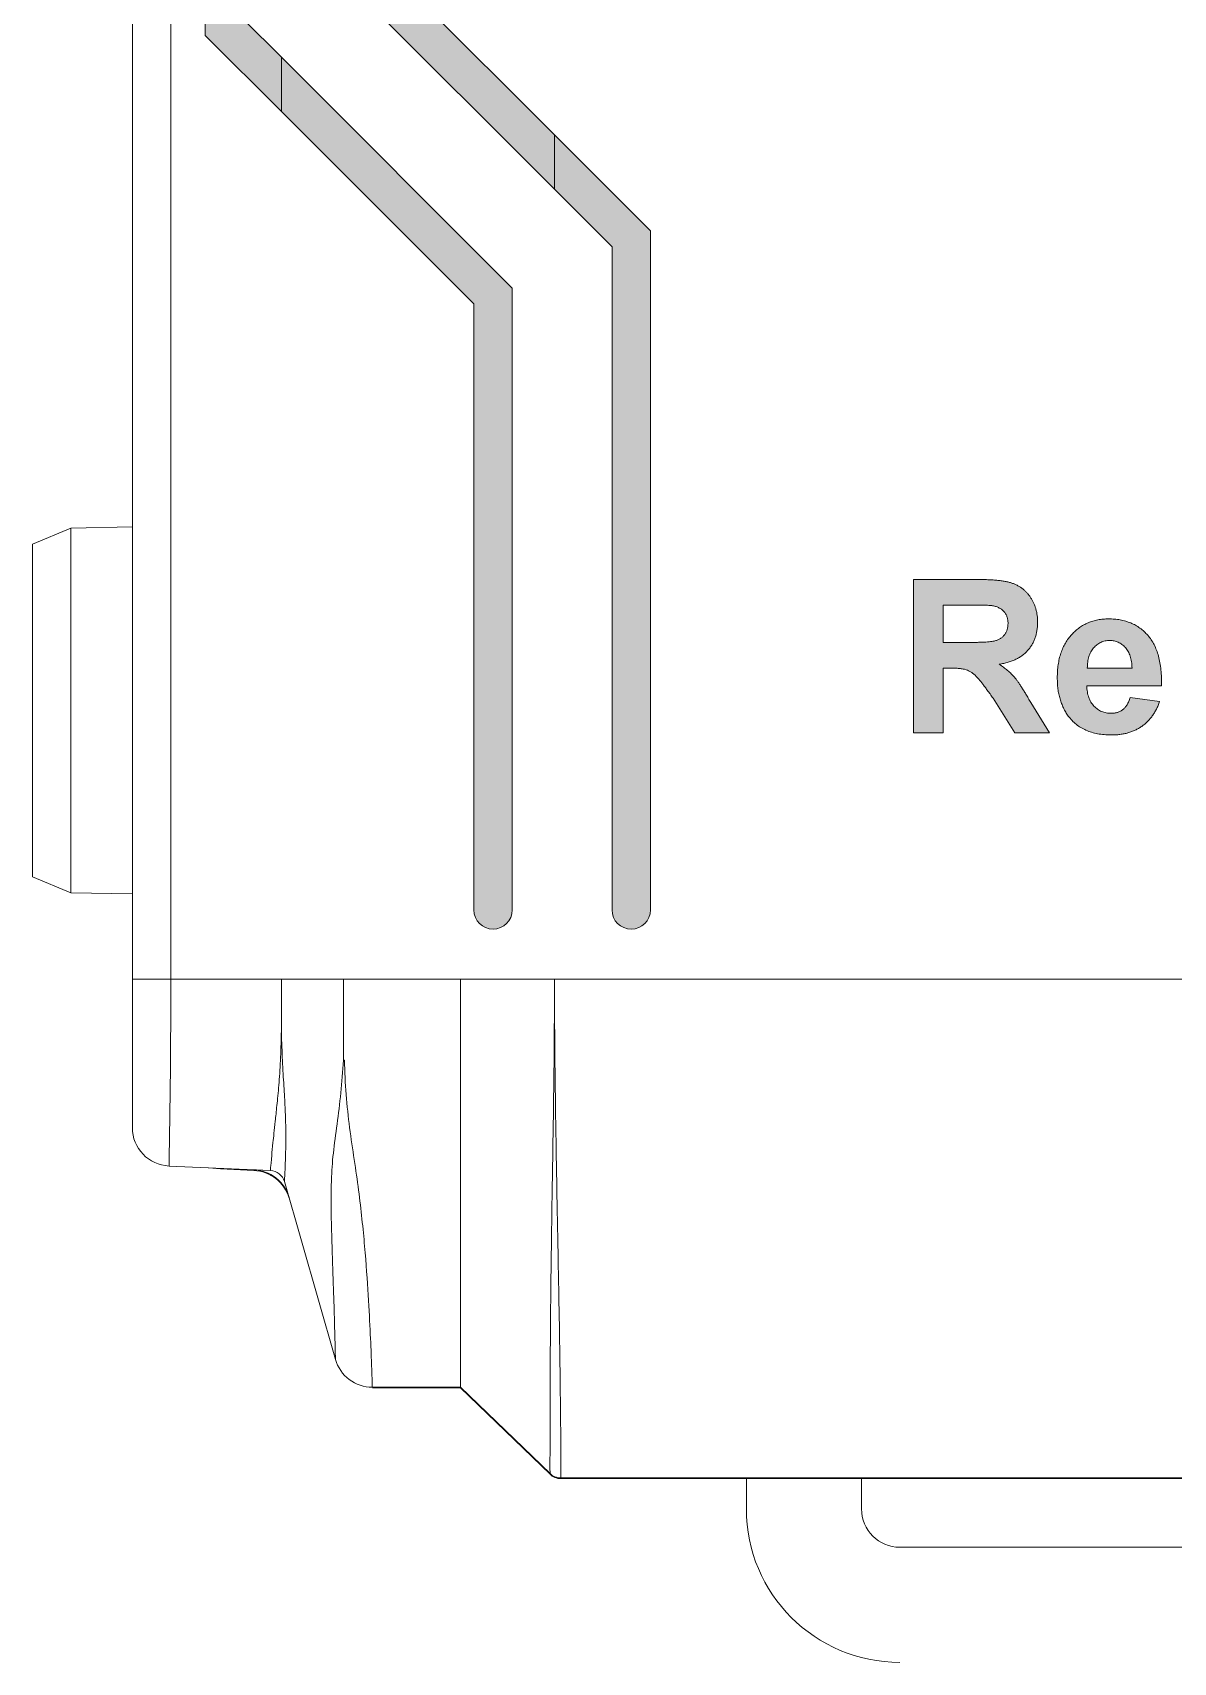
# Model space of a CAD drawing. Extents: x 222 to 1672, y 144 to 807.
# Drawn here: x 921.63 to 936.49, y 371.67 to 392.91 of the extents above; entities that cross this region are included whole.
import ezdxf

# ---------------------------------------------------------------- set-up
doc = ezdxf.new("R2010")
doc.units = 0
doc.header["$LTSCALE"] = 2
doc.header["$MEASUREMENT"] = 0
doc.layers.get('0').update_dxf_attribs({"linetype": 'CONTINUOUS'})
doc.layers.add('DIM', color=7, linetype='CONTINUOUS')

msp = doc.modelspace()

# ---------------------------------------------------------------- hatches: boundary and pattern name
at = {"lineweight": 5}
h = msp.add_hatch(color=256, dxfattribs=at)
edge = h.paths.add_edge_path(flags=0)
edge.add_spline(control_points=[(934.22363, 384.67901), (934.24385, 384.68248), (934.28335, 384.68926), (934.34015, 384.70367), (934.39323, 384.72137), (934.44236, 384.74241), (934.48774, 384.76702), (934.52907, 384.79509), (934.56659, 384.82644), (934.60003, 384.86119), (934.62955, 384.89865), (934.65511, 384.93883), (934.67654, 384.98134), (934.695, 385.02603), (934.70843, 385.07354), (934.71785, 385.1233), (934.72419, 385.17537), (934.72488, 385.21091), (934.72523, 385.22909)], knot_values=[0, 0, 0, 0, 0.07469781, 0.14595107, 0.21316705, 0.27831142, 0.34034359, 0.40091697, 0.4599555, 0.51808948, 0.57627837, 0.63335481, 0.69121753, 0.7494755, 0.80920523, 0.87063763, 0.93380547, 1, 1, 1, 1], weights=[1, 1, 1, 1, 1, 1, 1, 1, 1, 1, 1, 1, 1, 1, 1, 1, 1, 1, 1], degree=3, periodic=0)
edge.add_spline(control_points=[(934.72523, 385.22909), (934.72504, 385.24352), (934.72466, 385.27191), (934.72048, 385.31394), (934.71377, 385.35479), (934.7041, 385.39439), (934.692, 385.43282), (934.67735, 385.47002), (934.65935, 385.50581), (934.63965, 385.54057), (934.61729, 385.57317), (934.59311, 385.60349), (934.56713, 385.63125), (934.53889, 385.65606), (934.50917, 385.67857), (934.47784, 385.69881), (934.44443, 385.71609), (934.40856, 385.7306), (934.36922, 385.74328), (934.32512, 385.75387), (934.27564, 385.76301), (934.22084, 385.77063), (934.16051, 385.77588), (934.09495, 385.78051), (934.02385, 385.78271), (933.9747, 385.78302), (933.94919, 385.78317)], knot_values=[0, 0, 0, 0, 0.03949592, 0.07768972, 0.11549137, 0.15273028, 0.18914914, 0.22573822, 0.2620321, 0.29871421, 0.33501361, 0.37012469, 0.40477796, 0.43896143, 0.4728859, 0.50675517, 0.54092691, 0.57568415, 0.61256245, 0.65396789, 0.69971137, 0.75027271, 0.80534532, 0.86543219, 0.93017383, 1, 1, 1, 1], weights=[1, 1, 1, 1, 1, 1, 1, 1, 1, 1, 1, 1, 1, 1, 1, 1, 1, 1, 1, 1, 1, 1, 1, 1, 1, 1, 1], degree=3, periodic=0)
edge.add_line((933.94919, 385.78317), (933.10984, 385.78317))
edge.add_line((933.10984, 385.78317), (933.10984, 383.78317))
edge.add_line((933.10984, 383.78317), (933.49446, 383.78317))
edge.add_line((933.49446, 383.78317), (933.49446, 384.62933))
edge.add_line((933.49446, 384.62933), (933.5806, 384.62933))
edge.add_spline(control_points=[(933.5806, 384.62933), (933.60331, 384.62923), (933.64545, 384.62905), (933.70375, 384.62447), (933.75236, 384.61829), (933.79276, 384.60851), (933.82788, 384.5947), (933.86012, 384.57578), (933.8923, 384.55347), (933.91779, 384.5297), (933.93988, 384.50672), (933.95935, 384.48348), (933.98276, 384.45555), (934.00887, 384.42199), (934.03832, 384.38321), (934.07106, 384.33928), (934.1071, 384.29), (934.13204, 384.25528), (934.1451, 384.2371)], knot_values=[0, 0, 0, 0, 0.09290491, 0.17236265, 0.23912814, 0.29319832, 0.34200386, 0.39290258, 0.44581457, 0.50190394, 0.53514103, 0.57621308, 0.62588572, 0.68425751, 0.75015653, 0.8251249, 0.90840426, 1, 1, 1, 1], weights=[1, 1, 1, 1, 1, 1, 1, 1, 1, 1, 1, 1, 1, 1, 1, 1, 1, 1, 1], degree=3, periodic=0)
edge.add_line((934.1451, 384.2371), (934.42956, 383.78317))
edge.add_line((934.42956, 383.78317), (934.87907, 383.78317))
edge.add_line((934.87907, 383.78317), (934.63669, 384.17901))
edge.add_spline(control_points=[(934.63669, 384.17901), (934.62592, 384.198), (934.60516, 384.23465), (934.57426, 384.28712), (934.54524, 384.33521), (934.51729, 384.37848), (934.49197, 384.41778), (934.46802, 384.45233), (934.44532, 384.48197), (934.41827, 384.51659), (934.38173, 384.55509), (934.33444, 384.599), (934.28144, 384.6407), (934.24318, 384.66605), (934.22363, 384.67901)], knot_values=[0, 0, 0, 0, 0.09973573, 0.19244088, 0.2781337, 0.35632251, 0.42773138, 0.49170623, 0.54832284, 0.59824945, 0.69235725, 0.79036126, 0.89288495, 1, 1, 1, 1], weights=[1, 1, 1, 1, 1, 1, 1, 1, 1, 1, 1, 1, 1, 1, 1], degree=3, periodic=0)
edge = h.paths.add_edge_path(flags=0)
edge.add_spline(control_points=[(934.12707, 385.44343), (934.14322, 385.4403), (934.17411, 385.4343), (934.21698, 385.4181), (934.25397, 385.39625), (934.28542, 385.36924), (934.31026, 385.33663), (934.32816, 385.29903), (934.33863, 385.25662), (934.33994, 385.22688), (934.34061, 385.21146)], knot_values=[0, 0, 0, 0, 0.14164282, 0.27103414, 0.39288829, 0.51042719, 0.62627856, 0.74371588, 0.86716479, 1, 1, 1, 1], weights=[1, 1, 1, 1, 1, 1, 1, 1, 1, 1, 1], degree=3, periodic=0)
edge.add_spline(control_points=[(934.34061, 385.21146), (934.34002, 385.19768), (934.33886, 385.17097), (934.33162, 385.13245), (934.31756, 385.09798), (934.29901, 385.06704), (934.27564, 385.04015), (934.24798, 385.0172), (934.21587, 384.99947), (934.1857, 384.98704), (934.15626, 384.9799), (934.12678, 384.97531), (934.09041, 384.97143), (934.04683, 384.96844), (933.99623, 384.96542), (933.93837, 384.96422), (933.87361, 384.96281), (933.82806, 384.96271), (933.80415, 384.96266)], knot_values=[0, 0, 0, 0, 0.06120831, 0.11864809, 0.17292566, 0.22559599, 0.27813602, 0.33036401, 0.38426791, 0.44041723, 0.47464078, 0.51850245, 0.57278003, 0.63698734, 0.71239837, 0.79780714, 0.89387143, 1, 1, 1, 1], weights=[1, 1, 1, 1, 1, 1, 1, 1, 1, 1, 1, 1, 1, 1, 1, 1, 1, 1, 1], degree=3, periodic=0)
edge.add_line((933.80415, 384.96266), (933.49446, 384.96266))
edge.add_line((933.49446, 384.96266), (933.49446, 385.44984))
edge.add_line((933.49446, 385.44984), (933.82138, 385.44984))
edge.add_spline(control_points=[(933.82138, 385.44984), (933.84155, 385.44989), (933.87974, 385.44997), (933.93383, 385.4494), (933.98164, 385.44922), (934.02304, 385.44823), (934.05817, 385.44767), (934.08674, 385.4463), (934.10908, 385.44541), (934.12173, 385.44402), (934.12707, 385.44343)], knot_values=[0, 0, 0, 0, 0.19780091, 0.37464764, 0.53053598, 0.66679491, 0.78078978, 0.87518728, 0.94734107, 1, 1, 1, 1], weights=[1, 1, 1, 1, 1, 1, 1, 1, 1, 1, 1], degree=3, periodic=0)
h = msp.add_hatch(color=256, dxfattribs=at)
edge = h.paths.add_edge_path(flags=0)
edge.add_spline(control_points=[(935.12507, 384.00433), (935.14075, 383.98468), (935.1719, 383.94566), (935.22684, 383.89476), (935.28859, 383.85261), (935.35582, 383.81731), (935.42954, 383.79077), (935.50891, 383.77082), (935.59472, 383.75993), (935.65389, 383.75835), (935.68436, 383.75753)], knot_values=[0, 0, 0, 0, 0.11855345, 0.23541081, 0.35185437, 0.47054346, 0.59278609, 0.72074042, 0.85615133, 1, 1, 1, 1], weights=[1, 1, 1, 1, 1, 1, 1, 1, 1, 1, 1], degree=3, periodic=0)
edge.add_spline(control_points=[(935.68436, 383.75753), (935.70387, 383.75781), (935.74216, 383.75834), (935.79827, 383.76358), (935.85176, 383.77254), (935.90297, 383.78421), (935.95134, 383.80066), (935.99788, 383.81915), (936.04144, 383.84216), (936.08251, 383.86837), (936.12126, 383.89754), (936.15676, 383.93071), (936.19026, 383.96634), (936.22091, 384.00543), (936.24831, 384.04807), (936.27374, 384.09343), (936.29631, 384.14203), (936.30868, 384.1761), (936.31497, 384.19343)], knot_values=[0, 0, 0, 0, 0.07085537, 0.13906557, 0.20446445, 0.26777142, 0.32959631, 0.38986562, 0.44953842, 0.50821494, 0.56672275, 0.62543134, 0.68446973, 0.74425089, 0.80560961, 0.86837334, 0.93305575, 1, 1, 1, 1], weights=[1, 1, 1, 1, 1, 1, 1, 1, 1, 1, 1, 1, 1, 1, 1, 1, 1, 1, 1], degree=3, periodic=0)
edge.add_line((936.31497, 384.19343), (935.93036, 384.24471))
edge.add_spline(control_points=[(935.93036, 384.24471), (935.92493, 384.22785), (935.9146, 384.19572), (935.89284, 384.15253), (935.86751, 384.11637), (935.83779, 384.08769), (935.80407, 384.06625), (935.7673, 384.05015), (935.72642, 384.04152), (935.69816, 384.04024), (935.68356, 384.03958)], knot_values=[0, 0, 0, 0, 0.15230827, 0.29006147, 0.41445075, 0.53069339, 0.64291168, 0.75670224, 0.87438487, 1, 1, 1, 1], weights=[1, 1, 1, 1, 1, 1, 1, 1, 1, 1, 1], degree=3, periodic=0)
edge.add_spline(control_points=[(935.68356, 384.03958), (935.67259, 384.0399), (935.6511, 384.04052), (935.6196, 384.04514), (935.5894, 384.05209), (935.56072, 384.06293), (935.53302, 384.07576), (935.50724, 384.09264), (935.4827, 384.11194), (935.45945, 384.1339), (935.43821, 384.15864), (935.41984, 384.18602), (935.4039, 384.21559), (935.39136, 384.24772), (935.38082, 384.28212), (935.37277, 384.3188), (935.36811, 384.35799), (935.36688, 384.38479), (935.36625, 384.39856)], knot_values=[0, 0, 0, 0, 0.06125787, 0.12003426, 0.1775854, 0.23400319, 0.29107345, 0.34778652, 0.40570411, 0.46534559, 0.52620682, 0.58746469, 0.64922042, 0.71351154, 0.77983588, 0.85008597, 0.92301523, 1, 1, 1, 1], weights=[1, 1, 1, 1, 1, 1, 1, 1, 1, 1, 1, 1, 1, 1, 1, 1, 1, 1, 1], degree=3, periodic=0)
edge.add_line((935.36625, 384.39856), (936.34061, 384.39856))
edge.add_spline(control_points=[(936.34061, 384.39856), (936.34084, 384.43423), (936.34127, 384.50338), (936.33387, 384.60364), (936.32091, 384.69687), (936.30195, 384.78304), (936.27633, 384.86196), (936.24458, 384.93383), (936.20702, 384.99897), (936.16266, 385.05634), (936.11336, 385.10677), (936.05989, 385.15079), (936.00179, 385.18793), (935.93925, 385.21792), (935.87272, 385.24183), (935.80176, 385.25848), (935.7266, 385.26871), (935.67505, 385.2698), (935.64871, 385.27035)], knot_values=[0, 0, 0, 0, 0.08420879, 0.16325787, 0.23716248, 0.30633069, 0.3713571, 0.43277526, 0.49157225, 0.54847102, 0.60355787, 0.65779038, 0.71168251, 0.76598833, 0.82125275, 0.87831821, 0.93781895, 1, 1, 1, 1], weights=[1, 1, 1, 1, 1, 1, 1, 1, 1, 1, 1, 1, 1, 1, 1, 1, 1, 1, 1], degree=3, periodic=0)
edge.add_spline(control_points=[(935.64871, 385.27035), (935.62516, 385.26977), (935.57881, 385.26863), (935.51097, 385.25858), (935.44594, 385.24334), (935.38447, 385.22049), (935.32575, 385.19214), (935.27079, 385.15633), (935.21835, 385.11502), (935.16972, 385.06728), (935.12493, 385.01437), (935.08722, 384.95517), (935.05368, 384.89215), (935.02768, 384.82347), (935.00648, 384.75039), (934.99269, 384.67206), (934.98289, 384.58925), (934.98206, 384.53227), (934.98164, 384.50313)], knot_values=[0, 0, 0, 0, 0.06169022, 0.12145947, 0.17946419, 0.23651303, 0.29304481, 0.35005925, 0.40813473, 0.46780956, 0.5284676, 0.58945925, 0.6514795, 0.71533384, 0.78161143, 0.85070042, 0.92362773, 1, 1, 1, 1], weights=[1, 1, 1, 1, 1, 1, 1, 1, 1, 1, 1, 1, 1, 1, 1, 1, 1, 1, 1], degree=3, periodic=0)
edge.add_spline(control_points=[(934.98164, 384.50313), (934.98215, 384.47854), (934.98316, 384.43035), (934.98951, 384.35964), (935.00053, 384.29221), (935.01691, 384.22821), (935.03661, 384.16722), (935.06133, 384.10947), (935.09025, 384.05481), (935.11352, 384.02108), (935.12507, 384.00433)], knot_values=[0, 0, 0, 0, 0.13976509, 0.27393342, 0.40323654, 0.52770887, 0.64918866, 0.76721758, 0.88440111, 1, 1, 1, 1], weights=[1, 1, 1, 1, 1, 1, 1, 1, 1, 1, 1], degree=3, periodic=0)
edge = h.paths.add_edge_path(flags=0)
edge.add_spline(control_points=[(935.37307, 384.62933), (935.37327, 384.64283), (935.37368, 384.66907), (935.37746, 384.70734), (935.38308, 384.74365), (935.39265, 384.77751), (935.40355, 384.80971), (935.41818, 384.83921), (935.43497, 384.86682), (935.44821, 384.88346), (935.4548, 384.89175)], knot_values=[0, 0, 0, 0, 0.14414285, 0.28026978, 0.41042823, 0.5360437, 0.65560852, 0.77300057, 0.88701576, 1, 1, 1, 1], weights=[1, 1, 1, 1, 1, 1, 1, 1, 1, 1, 1], degree=3, periodic=0)
edge.add_spline(control_points=[(935.4548, 384.89175), (935.46187, 384.89937), (935.47577, 384.91436), (935.49884, 384.93414), (935.52323, 384.95101), (935.54903, 384.96477), (935.57624, 384.97522), (935.60481, 384.98294), (935.63495, 384.9873), (935.6555, 384.98796), (935.66593, 384.9883)], knot_values=[0, 0, 0, 0, 0.12992539, 0.25546154, 0.37915105, 0.50018492, 0.62021214, 0.74296224, 0.86956039, 1, 1, 1, 1], weights=[1, 1, 1, 1, 1, 1, 1, 1, 1, 1, 1], degree=3, periodic=0)
edge.add_spline(control_points=[(935.66593, 384.9883), (935.67569, 384.98793), (935.69489, 384.9872), (935.7233, 384.98329), (935.75052, 384.97595), (935.77666, 384.96604), (935.80138, 384.95289), (935.82525, 384.93721), (935.84782, 384.91841), (935.8694, 384.89703), (935.88882, 384.87267), (935.90621, 384.84579), (935.92065, 384.81596), (935.93302, 384.78384), (935.94264, 384.74879), (935.94984, 384.7113), (935.95405, 384.67108), (935.95534, 384.64349), (935.956, 384.62933)], knot_values=[0, 0, 0, 0, 0.05667449, 0.11148941, 0.16601854, 0.22000498, 0.27340383, 0.32822971, 0.38550015, 0.44360396, 0.5042581, 0.56597298, 0.62906969, 0.69630237, 0.76551692, 0.83970968, 0.91769727, 1, 1, 1, 1], weights=[1, 1, 1, 1, 1, 1, 1, 1, 1, 1, 1, 1, 1, 1, 1, 1, 1, 1, 1], degree=3, periodic=0)
edge.add_line((935.956, 384.62933), (935.37307, 384.62933))
at = {"layer": 'DIM', "lineweight": 5}
for points in [[(926.18036, 393.826), (926.18036, 463.32772), (928.43036, 465.57772), (928.43036, 466.28483), (925.68036, 463.53483), (925.68036, 393.61889), (928.43036, 390.86889), (928.43036, 391.576)], [(924.38036, 393.08042), (924.38036, 464.07331), (924.87225, 464.56521), (924.87225, 465.27231), (923.88036, 464.28042), (923.88036, 392.87331), (924.87225, 391.88141), (924.87225, 392.58852)]]:
    msp.add_hatch(color=256, dxfattribs=at).paths.add_polyline_path(points, flags=0)
h = msp.add_hatch(color=256, dxfattribs=at)
edge = h.paths.add_edge_path(flags=0)
edge.add_line((927.38036, 389.37331), (927.38036, 381.47686))
edge.add_arc((927.63036, 381.47686), 0.25, 180, 360)
edge.add_line((927.88036, 381.47686), (927.88036, 389.58042))
edge.add_line((927.88036, 389.58042), (924.87225, 392.58852))
edge.add_line((924.87225, 392.58852), (924.87225, 391.88141))
edge.add_line((924.87225, 391.88141), (927.38036, 389.37331))
h = msp.add_hatch(color=256, dxfattribs=at)
edge = h.paths.add_edge_path(flags=0)
edge.add_line((929.18036, 390.11889), (929.18036, 381.47686))
edge.add_arc((929.43036, 381.47686), 0.25, 180, 360)
edge.add_line((929.68036, 381.47686), (929.68036, 390.326))
edge.add_line((929.68036, 390.326), (928.43036, 391.576))
edge.add_line((928.43036, 391.576), (928.43036, 390.86889))
edge.add_line((928.43036, 390.86889), (929.18036, 390.11889))

# ---------------------------------------------------------------- linework, layer by layer
at = {"linetype": 'Continuous', "lineweight": 5}
for p, q in [((922.93036, 380.57686), (922.93036, 476.57686)), ((923.43036, 476.57686), (923.43036, 380.57686)), ((923.88036, 464.28042), (923.88036, 392.87331)), ((928.43036, 391.576), (926.18036, 393.826)), ((925.68036, 393.61889), (928.43036, 390.86889)), ((924.87225, 392.58852), (924.38036, 393.08041)), ((923.88036, 392.87331), (924.87225, 391.88141)), ((927.88036, 389.58042), (924.87225, 392.58852)), ((924.87225, 391.88141), (924.87225, 392.58852)), ((924.87225, 391.88141), (927.38036, 389.37331)), ((929.68036, 390.326), (928.43036, 391.576)), ((928.43036, 391.576), (928.43036, 390.86889)), ((928.43036, 390.86889), (929.18036, 390.11889)), ((929.68036, 381.47686), (929.68036, 390.326)), ((929.18036, 390.11889), (929.18036, 381.47686)), ((927.88036, 381.47686), (927.88036, 389.58042)), ((927.38036, 389.37331), (927.38036, 381.47686)), ((922.13028, 386.45417), (921.63036, 386.24545)), ((922.93036, 386.46814), (922.13028, 386.45417)), ((922.13028, 386.45417), (922.13028, 381.69955)), ((921.63036, 381.90828), (921.63036, 386.24545)), ((921.63036, 381.90828), (922.13028, 381.69955)), ((922.13028, 381.69955), (922.93036, 381.68559)), ((923.43036, 380.57686), (922.93036, 380.57686)), ((923.43036, 380.57686), (924.87225, 380.57686)), ((925.68036, 380.57686), (924.87225, 380.57686)), ((927.20658, 380.57686), (925.68036, 380.57686)), ((928.43036, 380.57686), (927.20658, 380.57686)), ((944.43036, 380.57686), (928.43036, 380.57686)), ((924.86886, 379.87629), (924.87225, 379.87627)), ((925.68036, 379.51797), (925.69599, 379.51788)), ((924.72841, 378.08312), (923.40855, 378.14075)), ((923.92773, 378.11808), (924.07801, 378.10199)), ((924.07801, 378.10199), (924.51265, 378.08302)), ((925.5765, 375.62084), (924.91194, 377.93844)), ((927.20658, 375.25866), (926.05713, 375.25866)), ((928.37223, 374.13299), (927.20658, 375.25866)), ((926.05713, 375.24913), (927.20658, 375.24913)), ((927.20658, 375.24913), (928.37223, 374.12347)), ((944.34955, 374.07686), (928.51116, 374.07686)), ((928.51116, 374.06733), (931.93036, 374.06733)), ((930.93036, 374.06733), (930.93036, 373.67256)), ((931.93036, 374.06733), (931.93036, 374.07686)), ((931.93036, 374.06733), (940.93036, 374.06733)), ((932.43036, 373.67256), (932.43036, 374.06733)), ((939.93036, 373.17256), (932.93036, 373.17256))]:
    msp.add_line(p, q, dxfattribs=at)
at = {"lineweight": 5}
for p, q in [((933.94919, 385.78317), (933.10984, 385.78317)), ((933.10984, 385.78317), (933.10984, 383.78317)), ((933.49446, 385.44984), (933.82138, 385.44984)), ((933.49446, 384.96266), (933.49446, 385.44984)), ((933.80415, 384.96266), (933.49446, 384.96266)), ((933.49446, 383.78317), (933.49446, 384.62933)), ((933.49446, 384.62933), (933.5806, 384.62933)), ((935.956, 384.62933), (935.37307, 384.62933)), ((935.36625, 384.39856), (936.34061, 384.39856)), ((934.1451, 384.2371), (934.42956, 383.78317)), ((934.87907, 383.78317), (934.63669, 384.17901)), ((936.31497, 384.19343), (935.93036, 384.24471)), ((933.10984, 383.78317), (933.49446, 383.78317)), ((934.42956, 383.78317), (934.87907, 383.78317))]:
    msp.add_line(p, q, dxfattribs=at)
at = {"linetype": 'Continuous', "lineweight": 5}
for centre, radius, start, end in [((927.63036, 381.47686), 0.25, 180, 0), ((929.43036, 381.47686), 0.25, 180, 0), ((923.43036, 378.64027), 0.5, 180, 267.5), ((924.49084, 377.58349), 0.5, 16, 87.5), ((928.51116, 374.26733), 0.2, 226, 270), ((932.93036, 373.67257), 2, 180, 270), ((932.93036, 373.67257), 0.5, 180, 270)]:
    msp.add_arc(centre, radius, start, end, dxfattribs=at)
at = {"lineweight": 5}
for points, knots in [([(933.94919, 385.78317), (933.9747, 385.78302), (934.02385, 385.78271), (934.09495, 385.78051), (934.16051, 385.77588), (934.22084, 385.77063), (934.27564, 385.76301), (934.32512, 385.75387), (934.36922, 385.74328), (934.40856, 385.7306), (934.44443, 385.71609), (934.47784, 385.69881), (934.50917, 385.67857), (934.53889, 385.65606), (934.56713, 385.63125), (934.59311, 385.60349), (934.61729, 385.57317), (934.63965, 385.54057), (934.65935, 385.50581), (934.67735, 385.47002), (934.692, 385.43282), (934.7041, 385.39439), (934.71377, 385.35479), (934.72048, 385.31394), (934.72466, 385.27191), (934.72504, 385.24352), (934.72523, 385.22909)], [0, 0, 0, 0, 0.06982617, 0.13456781, 0.19465468, 0.24972729, 0.30028863, 0.34603211, 0.38743755, 0.42431585, 0.45907309, 0.49324483, 0.5271141, 0.56103857, 0.59522204, 0.62987531, 0.66498639, 0.70128579, 0.7379679, 0.77426178, 0.81085086, 0.84726972, 0.88450863, 0.92231028, 0.96050408, 1, 1, 1, 1]), ([(934.12707, 385.44343), (934.12173, 385.44402), (934.10908, 385.44541), (934.08674, 385.4463), (934.05817, 385.44767), (934.02304, 385.44823), (933.98164, 385.44922), (933.93383, 385.4494), (933.87974, 385.44997), (933.84155, 385.44989), (933.82138, 385.44984)], [0, 0, 0, 0, 0.05265893, 0.12481272, 0.21921022, 0.33320509, 0.46946402, 0.62535236, 0.80219909, 1, 1, 1, 1]), ([(934.34061, 385.21146), (934.33994, 385.22688), (934.33863, 385.25662), (934.32816, 385.29903), (934.31026, 385.33663), (934.28542, 385.36924), (934.25397, 385.39625), (934.21698, 385.4181), (934.17411, 385.4343), (934.14322, 385.4403), (934.12707, 385.44343)], [0, 0, 0, 0, 0.13283521, 0.25628412, 0.37372144, 0.48957281, 0.60711171, 0.72896586, 0.85835718, 1, 1, 1, 1]), ([(934.98164, 384.50313), (934.98206, 384.53227), (934.98289, 384.58925), (934.99269, 384.67206), (935.00648, 384.75039), (935.02768, 384.82347), (935.05368, 384.89215), (935.08722, 384.95517), (935.12493, 385.01437), (935.16972, 385.06728), (935.21835, 385.11502), (935.27079, 385.15633), (935.32575, 385.19214), (935.38447, 385.22049), (935.44594, 385.24334), (935.51097, 385.25858), (935.57881, 385.26863), (935.62516, 385.26977), (935.64871, 385.27035)], [0, 0, 0, 0, 0.07637227, 0.14929958, 0.21838857, 0.28466616, 0.3485205, 0.41054075, 0.4715324, 0.53219044, 0.59186527, 0.64994075, 0.70695519, 0.76348697, 0.82053581, 0.87854053, 0.93830978, 1, 1, 1, 1]), ([(935.64871, 385.27035), (935.67505, 385.2698), (935.7266, 385.26871), (935.80176, 385.25848), (935.87272, 385.24183), (935.93925, 385.21792), (936.00179, 385.18793), (936.05989, 385.15079), (936.11336, 385.10677), (936.16266, 385.05634), (936.20702, 384.99897), (936.24458, 384.93383), (936.27633, 384.86196), (936.30195, 384.78304), (936.32091, 384.69687), (936.33387, 384.60364), (936.34127, 384.50338), (936.34084, 384.43423), (936.34061, 384.39856)], [0, 0, 0, 0, 0.06218105, 0.12168179, 0.17874725, 0.23401167, 0.28831749, 0.34220962, 0.39644213, 0.45152898, 0.50842775, 0.56722474, 0.6286429, 0.69366931, 0.76283752, 0.83674213, 0.91579121, 1, 1, 1, 1]), ([(933.80415, 384.96266), (933.82806, 384.96271), (933.87361, 384.96281), (933.93837, 384.96422), (933.99623, 384.96542), (934.04683, 384.96844), (934.09041, 384.97143), (934.12678, 384.97531), (934.15626, 384.9799), (934.1857, 384.98704), (934.21587, 384.99947), (934.24798, 385.0172), (934.27564, 385.04015), (934.29901, 385.06704), (934.31756, 385.09798), (934.33162, 385.13245), (934.33886, 385.17097), (934.34002, 385.19768), (934.34061, 385.21146)], [0, 0, 0, 0, 0.10612857, 0.20219286, 0.28760163, 0.36301266, 0.42721997, 0.48149755, 0.52535922, 0.55958277, 0.61573209, 0.66963599, 0.72186398, 0.77440401, 0.82707434, 0.88135191, 0.93879169, 1, 1, 1, 1]), ([(934.72523, 385.22909), (934.72488, 385.21091), (934.72419, 385.17537), (934.71785, 385.1233), (934.70843, 385.07354), (934.695, 385.02603), (934.67654, 384.98134), (934.65511, 384.93883), (934.62955, 384.89865), (934.60003, 384.86119), (934.56659, 384.82644), (934.52907, 384.79509), (934.48774, 384.76702), (934.44236, 384.74241), (934.39323, 384.72137), (934.34015, 384.70367), (934.28335, 384.68926), (934.24385, 384.68248), (934.22363, 384.67901)], [0, 0, 0, 0, 0.066194535, 0.129362366, 0.190794767, 0.250524503, 0.308782471, 0.366645189, 0.42372163, 0.481910522, 0.5400445, 0.599083027, 0.659656408, 0.721688575, 0.786832952, 0.854048925, 0.925302192, 1, 1, 1, 1]), ([(935.4548, 384.89175), (935.44821, 384.88346), (935.43497, 384.86682), (935.41818, 384.83921), (935.40355, 384.80971), (935.39265, 384.77751), (935.38308, 384.74365), (935.37746, 384.70734), (935.37368, 384.66907), (935.37327, 384.64283), (935.37307, 384.62933)], [0, 0, 0, 0, 0.11298424, 0.22699943, 0.34439148, 0.4639563, 0.58957177, 0.71973022, 0.85585715, 1, 1, 1, 1]), ([(935.66593, 384.9883), (935.6555, 384.98796), (935.63495, 384.9873), (935.60481, 384.98294), (935.57624, 384.97522), (935.54903, 384.96477), (935.52323, 384.95101), (935.49884, 384.93414), (935.47577, 384.91436), (935.46187, 384.89937), (935.4548, 384.89175)], [0, 0, 0, 0, 0.13043961, 0.25703776, 0.37978786, 0.49981508, 0.62084895, 0.74453846, 0.87007461, 1, 1, 1, 1]), ([(935.956, 384.62933), (935.95534, 384.64349), (935.95405, 384.67108), (935.94984, 384.7113), (935.94264, 384.74879), (935.93302, 384.78384), (935.92065, 384.81596), (935.90621, 384.84579), (935.88882, 384.87267), (935.8694, 384.89703), (935.84782, 384.91841), (935.82525, 384.93721), (935.80138, 384.95289), (935.77666, 384.96604), (935.75052, 384.97595), (935.7233, 384.98329), (935.69489, 384.9872), (935.67569, 384.98793), (935.66593, 384.9883)], [0, 0, 0, 0, 0.08230273, 0.16029032, 0.23448308, 0.30369763, 0.37093031, 0.43402702, 0.4957419, 0.55639604, 0.61449985, 0.67177029, 0.72659617, 0.77999502, 0.83398146, 0.88851059, 0.94332551, 1, 1, 1, 1]), ([(934.1451, 384.2371), (934.13204, 384.25528), (934.1071, 384.29), (934.07106, 384.33928), (934.03832, 384.38321), (934.00887, 384.42199), (933.98276, 384.45555), (933.95935, 384.48348), (933.93988, 384.50672), (933.91779, 384.5297), (933.8923, 384.55347), (933.86012, 384.57578), (933.82788, 384.5947), (933.79276, 384.60851), (933.75236, 384.61829), (933.70375, 384.62447), (933.64545, 384.62905), (933.60331, 384.62923), (933.5806, 384.62933)], [0, 0, 0, 0, 0.09159574, 0.1748751, 0.24984347, 0.31574249, 0.37411428, 0.42378692, 0.46485897, 0.49809606, 0.55418543, 0.60709742, 0.65799614, 0.70680168, 0.76087186, 0.82763735, 0.90709509, 1, 1, 1, 1]), ([(934.22363, 384.67901), (934.24318, 384.66605), (934.28144, 384.6407), (934.33444, 384.599), (934.38173, 384.55509), (934.41827, 384.51659), (934.44532, 384.48197), (934.46802, 384.45233), (934.49197, 384.41778), (934.51729, 384.37848), (934.54524, 384.33521), (934.57426, 384.28712), (934.60516, 384.23465), (934.62592, 384.198), (934.63669, 384.17901)], [0, 0, 0, 0, 0.10711505, 0.20963874, 0.30764275, 0.40175055, 0.45167716, 0.50829377, 0.57226862, 0.64367749, 0.7218663, 0.80755912, 0.90026427, 1, 1, 1, 1]), ([(935.12507, 384.00433), (935.11352, 384.02108), (935.09025, 384.05481), (935.06133, 384.10947), (935.03661, 384.16722), (935.01691, 384.22821), (935.00053, 384.29221), (934.98951, 384.35964), (934.98316, 384.43035), (934.98215, 384.47854), (934.98164, 384.50313)], [0, 0, 0, 0, 0.11559889, 0.23278242, 0.35081134, 0.47229113, 0.59676346, 0.72606658, 0.86023491, 1, 1, 1, 1]), ([(935.36625, 384.39856), (935.36688, 384.38479), (935.36811, 384.35799), (935.37277, 384.3188), (935.38082, 384.28212), (935.39136, 384.24772), (935.4039, 384.21559), (935.41984, 384.18602), (935.43821, 384.15864), (935.45945, 384.1339), (935.4827, 384.11194), (935.50724, 384.09264), (935.53302, 384.07576), (935.56072, 384.06293), (935.5894, 384.05209), (935.6196, 384.04514), (935.6511, 384.04052), (935.67259, 384.0399), (935.68356, 384.03958)], [0, 0, 0, 0, 0.07698477, 0.14991403, 0.22016412, 0.28648846, 0.35077958, 0.41253531, 0.47379318, 0.53465441, 0.59429589, 0.65221348, 0.70892655, 0.76599681, 0.8224146, 0.87996574, 0.93874213, 1, 1, 1, 1]), ([(935.68356, 384.03958), (935.69816, 384.04024), (935.72642, 384.04152), (935.7673, 384.05015), (935.80407, 384.06625), (935.83779, 384.08769), (935.86751, 384.11637), (935.89284, 384.15253), (935.9146, 384.19572), (935.92493, 384.22785), (935.93036, 384.24471)], [0, 0, 0, 0, 0.12561513, 0.24329776, 0.35708832, 0.46930661, 0.58554925, 0.70993853, 0.84769173, 1, 1, 1, 1]), ([(936.31497, 384.19343), (936.30868, 384.1761), (936.29631, 384.14203), (936.27374, 384.09343), (936.24831, 384.04807), (936.22091, 384.00543), (936.19026, 383.96634), (936.15676, 383.93071), (936.12126, 383.89754), (936.08251, 383.86837), (936.04144, 383.84216), (935.99788, 383.81915), (935.95134, 383.80066), (935.90297, 383.78421), (935.85176, 383.77254), (935.79827, 383.76358), (935.74216, 383.75834), (935.70387, 383.75781), (935.68436, 383.75753)], [0, 0, 0, 0, 0.06694425, 0.13162666, 0.19439039, 0.25574911, 0.31553027, 0.37456866, 0.43327725, 0.49178506, 0.55046158, 0.61013438, 0.67040369, 0.73222858, 0.79553555, 0.86093443, 0.92914463, 1, 1, 1, 1]), ([(935.68436, 383.75753), (935.65389, 383.75835), (935.59472, 383.75993), (935.50891, 383.77082), (935.42954, 383.79077), (935.35582, 383.81731), (935.28859, 383.85261), (935.22684, 383.89476), (935.1719, 383.94566), (935.14075, 383.98468), (935.12507, 384.00433)], [0, 0, 0, 0, 0.14384867, 0.27925958, 0.407213912, 0.529456538, 0.64814563, 0.764589188, 0.881446553, 1, 1, 1, 1])]:
    msp.add_open_spline(points, degree=3, knots=knots, dxfattribs=at)
at = {"linetype": 'Continuous', "lineweight": 5}
for points, knots in [([(922.93036, 378.64027), (922.93036, 378.64027), (922.93036, 378.64995), (922.93036, 378.70481), (922.93036, 378.74859), (922.93036, 378.87479), (922.93036, 378.92731), (922.93036, 379.03528), (922.93036, 379.07613), (922.93036, 379.17291), (922.93036, 379.22924), (922.93036, 379.36377), (922.93036, 379.44393), (922.93036, 379.63166), (922.93036, 379.74142), (922.93036, 379.97052), (922.93036, 380.09073), (922.93036, 380.33309), (922.93036, 380.45484), (922.93036, 380.57686)], [0, 0, 0, 0, 0.25, 0.25, 0.5, 0.5, 0.625, 0.625, 0.6875, 0.6875, 0.75, 0.75, 0.8125, 0.8125, 0.875, 0.875, 0.9375, 0.9375, 1, 1, 1, 1]), ([(923.43036, 380.57686), (923.43036, 380.30051), (923.43011, 380.02005), (923.42812, 379.62603), (923.42715, 379.49731), (923.42483, 379.26314), (923.42351, 379.15707), (923.41971, 378.87431), (923.41763, 378.73975), (923.41455, 378.53237), (923.41344, 378.45813), (923.41079, 378.28225), (923.4099, 378.22489), (923.40875, 378.15285), (923.40855, 378.14075), (923.40855, 378.14075)], [0, 0, 0, 0, 0.125, 0.125, 0.1875, 0.1875, 0.25, 0.25, 0.375, 0.375, 0.5, 0.5, 0.75, 0.75, 1, 1, 1, 1]), ([(924.87225, 379.87627), (924.87225, 379.9702), (924.87225, 380.20299), (924.87225, 380.43813), (924.87225, 380.57686)], [0.894127815, 0.894127815, 0.894127815, 0.894127815, 0.9375, 1, 1, 1, 1]), ([(928.37223, 374.13299), (928.37222, 374.13388), (928.37221, 374.13564), (928.37211, 374.15077), (928.37193, 374.1762), (928.37178, 374.21354), (928.37124, 374.25799), (928.37188, 374.32832), (928.37275, 374.45787), (928.37226, 374.74217), (928.37296, 375.26423), (928.37729, 376.04963), (928.38892, 377.09526), (928.40435, 378.06861), (928.41762, 378.90033), (928.42467, 379.4734), (928.42936, 380.02277), (928.43003, 380.39668), (928.43036, 380.57686)], [0, 0, 0, 0, 0.02952148, 0.05904511, 0.08855028, 0.11802791, 0.14748184, 0.16649539, 0.22088304, 0.29391325, 0.39285928, 0.51131467, 0.61775545, 0.76241678, 0.82713473, 0.88249141, 0.94337408, 1, 1, 1, 1]), ([(928.43036, 380.57686), (928.43051, 380.45945), (928.43081, 380.21721), (928.43312, 379.84353), (928.43707, 379.41346), (928.44366, 378.90225), (928.45557, 378.13162), (928.47399, 377.15205), (928.49129, 376.24078), (928.50201, 375.59036), (928.50725, 375.11575), (928.51037, 374.76299), (928.51329, 374.53405), (928.51208, 374.33014), (928.51164, 374.22209), (928.5113, 374.16056), (928.51126, 374.1415), (928.51121, 374.1195), (928.51118, 374.09802), (928.51116, 374.0805), (928.51116, 374.07815), (928.51116, 374.07686)], [0, 0, 0, 0, 0.03665758, 0.07563307, 0.11672255, 0.17117676, 0.23597611, 0.36011116, 0.4861572, 0.54883192, 0.61370832, 0.69629979, 0.74184824, 0.77558872, 0.87075785, 0.87946032, 0.89286953, 0.91122511, 0.93486854, 0.96426016, 1, 1, 1, 1]), ([(924.72841, 378.08312), (924.72841, 378.08312), (924.72919, 378.09345), (924.7344, 378.15102), (924.7383, 378.19698), (924.75053, 378.32434), (924.75552, 378.37668), (924.76604, 378.48155), (924.77016, 378.52097), (924.77996, 378.61263), (924.78548, 378.66505), (924.79811, 378.78468), (924.80533, 378.85215), (924.82132, 379.00853), (924.83051, 379.0971), (924.84653, 379.29221), (924.85308, 379.4009), (924.86599, 379.63074), (924.86835, 379.7524), (924.86886, 379.87629)], [0, 0, 0, 0, 0.25, 0.25, 0.5, 0.5, 0.625, 0.625, 0.6875, 0.6875, 0.75, 0.75, 0.8125, 0.8125, 0.875, 0.875, 0.9375, 0.9375, 1, 1, 1, 1]), ([(924.87225, 379.87627), (924.87565, 379.75175), (924.88073, 379.62979), (924.88964, 379.39756), (924.89779, 379.28681), (924.91063, 379.08355), (924.91594, 378.98916), (924.92424, 378.81895), (924.92682, 378.74371), (924.92983, 378.60892), (924.93027, 378.54903), (924.92975, 378.44377), (924.929, 378.39829), (924.92663, 378.27719), (924.92455, 378.21656), (924.91869, 378.06923), (924.91599, 378.01606), (924.9125, 377.95011), (924.91194, 377.93844), (924.91194, 377.93844)], [0, 0, 0, 0, 0.0625, 0.0625, 0.125, 0.125, 0.1875, 0.1875, 0.25, 0.25, 0.3125, 0.3125, 0.375, 0.375, 0.5, 0.5, 0.75, 0.75, 1, 1, 1, 1]), ([(925.5765, 375.62084), (925.5765, 375.62084), (925.57597, 375.64605), (925.57373, 375.74387), (925.57198, 375.81619), (925.56684, 376.00645), (925.56351, 376.12559), (925.55506, 376.40179), (925.54985, 376.5592), (925.53772, 376.90957), (925.53054, 377.10345), (925.51949, 377.51319), (925.51459, 377.72942), (925.52751, 378.07063), (925.53592, 378.18784), (925.56229, 378.43063), (925.58007, 378.55594), (925.61516, 378.8181), (925.63199, 378.95448), (925.65879, 379.23292), (925.66796, 379.37553), (925.68036, 379.51802)], [0, 0, 0, 0, 0.125, 0.125, 0.25, 0.25, 0.375, 0.375, 0.5, 0.5, 0.625, 0.625, 0.75, 0.75, 0.8125, 0.8125, 0.875, 0.875, 0.9375, 0.9375, 1, 1, 1, 1]), ([(925.69599, 379.51788), (925.69519, 379.36752), (925.70366, 379.2186), (925.72681, 378.92544), (925.74297, 378.78173), (925.79884, 378.35837), (925.84363, 378.08482), (925.91094, 377.56891), (925.93628, 377.32515), (925.97653, 376.86699), (925.99157, 376.65212), (926.01517, 376.26896), (926.02387, 376.09829), (926.03771, 375.79924), (926.04285, 375.67091), (926.05055, 375.467), (926.05309, 375.3898), (926.05638, 375.28542), (926.05713, 375.25865), (926.05713, 375.25865)], [0, 0, 0, 0, 0.0625, 0.0625, 0.125, 0.125, 0.25, 0.25, 0.375, 0.375, 0.5, 0.5, 0.625, 0.625, 0.75, 0.75, 0.875, 0.875, 1, 1, 1, 1]), ([(924.97147, 377.73084), (924.94463, 377.82444), (924.88481, 377.91912), (924.71596, 378.05223), (924.60993, 378.0883), (924.51265, 378.09254)], [0, 0, 0, 0, 0.5, 0.5, 1, 1, 1, 1]), ([(924.72841, 378.08312), (924.76997, 378.08131), (924.81084, 378.06613), (924.87617, 378.01462), (924.90047, 377.97843), (924.91194, 377.93844)], [0, 0, 0, 0, 0.5, 0.5, 1, 1, 1, 1]), ([(927.20658, 375.25865), (927.20658, 375.25865), (927.20658, 375.37794), (927.20658, 375.81793), (927.20658, 376.33079), (927.20658, 376.94339), (927.20658, 377.50665), (927.20658, 377.91776)], [0, 0, 0, 0, 0.170475924, 0.340951848, 0.42618981, 0.511427772, 0.681903696, 0.681903696, 0.681903696, 0.681903696]), ([(925.5765, 375.62084), (925.60617, 375.51738), (925.67027, 375.42411), (925.84218, 375.29456), (925.94951, 375.25865), (926.05713, 375.25865)], [0, 0, 0, 0, 0.5, 0.5, 1, 1, 1, 1])]:
    msp.add_open_spline(points, degree=3, knots=knots, dxfattribs=at)
for points in [[(925.68036, 379.51797), (925.68036, 379.8662), (925.68036, 380.22152), (925.68036, 380.57686)], [(927.20658, 377.91776), (927.20658, 378.10953), (927.20658, 378.51343), (927.20658, 379.1705), (927.20658, 379.86439), (927.20658, 380.33951), (927.20658, 380.57686)], [(928.51116, 374.07686), (928.46121, 374.07686), (928.40816, 374.0983), (928.37223, 374.13299)]]:
    msp.add_open_spline(points, degree=3, dxfattribs=at)

doc.saveas('drawing.dxf')
